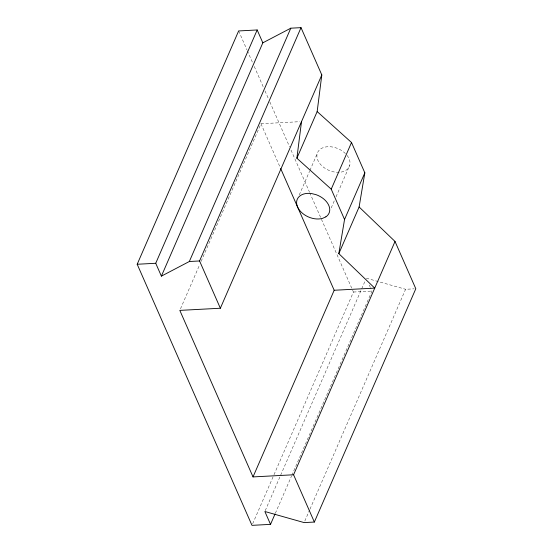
<?xml version="1.0" encoding="UTF-8"?>
<svg xmlns="http://www.w3.org/2000/svg" width="553" height="553" viewBox="0 0 553 553"><rect width="100%" height="100%" fill="white"/><g stroke="black" fill="none" stroke-linecap="round" stroke-linejoin="round"><path stroke-width="0.41" stroke-dasharray="2.77 2.07" d="M180.499 308.802L199.757 264.514M201.133 261.355L260.968 123.734L299.788 121.688M299.263 194.953L309.576 171.23M309.922 170.435L317.146 153.831M331.212 207.907L334.648 199.999M336.024 196.833L349.779 165.202M252.673 523.767L273.645 475.525M273.991 474.73L353.429 292.039L352.04 288.88M265.212 510.716L365.284 280.565M275.339 513.302L291.5 476.126M291.846 475.338L371.969 291.058L370.641 288.03M304.827 521.016L309.639 509.942M309.984 509.147L405.584 289.281L414.1 288.832M353.429 292.039L371.969 291.058M366.314 278.194L405.584 289.281M369.307 285.002L370.31 287.277M238.64 30.947L246.963 49.874M247.309 50.662L252.859 63.284M254.249 66.443L263.608 87.74M264.998 90.892L268.468 98.78M269.85 101.939L289.62 146.898M291.009 150.057L309.39 191.863M309.735 192.651L351.694 288.092M260.968 123.734L279.963 166.937M347.07 155.407A17.337 11.779 23.5 0 1 335.726 172.204A17.337 11.779 23.5 0 1 317.802 152.103A17.337 11.779 23.5 0 1 345.418 153.554"/><path stroke-width="0.83" d="M274.993 514.09L270.521 524.368L251.981 525.35L137.192 264.258L238.64 30.947L257.18 29.966L155.732 263.276L161.386 276.141L262.834 42.83L290.795 28.189L301.019 27.65L321.805 74.938L317.166 111.568L351.514 142.515L364.835 172.812L359.111 206.974L395.022 241.461L293.574 474.771L253.025 476.914L334.185 290.263L374.727 288.12L338.823 253.633L344.547 219.472L331.226 189.174L296.878 158.227L301.516 121.598M161.386 276.141L189.347 261.5L290.795 28.189M253.025 476.914L179.815 310.385L220.357 308.242L199.571 260.961L301.019 27.65M220.357 308.242L321.805 74.938M296.878 158.227L317.166 111.568M331.226 189.174L351.514 142.515M344.547 219.472L364.835 172.812M338.823 253.633L359.111 206.974M270.521 524.368L264.866 511.504L304.136 522.592L314.36 522.053L415.808 288.742L395.022 241.461M137.192 264.258L155.732 263.276M189.347 261.5L199.571 260.961M257.18 29.966L262.834 42.83M280.654 168.513L334.185 290.263M293.574 474.771L314.36 522.053M325.841 216.852L322.641 218.324A17.337 11.779 23.5 0 1 297.576 207.002A17.337 11.779 23.5 0 1 311.774 193.598L316.095 194.684A17.337 11.779 23.5 0 1 325.841 216.852"/></g></svg>
